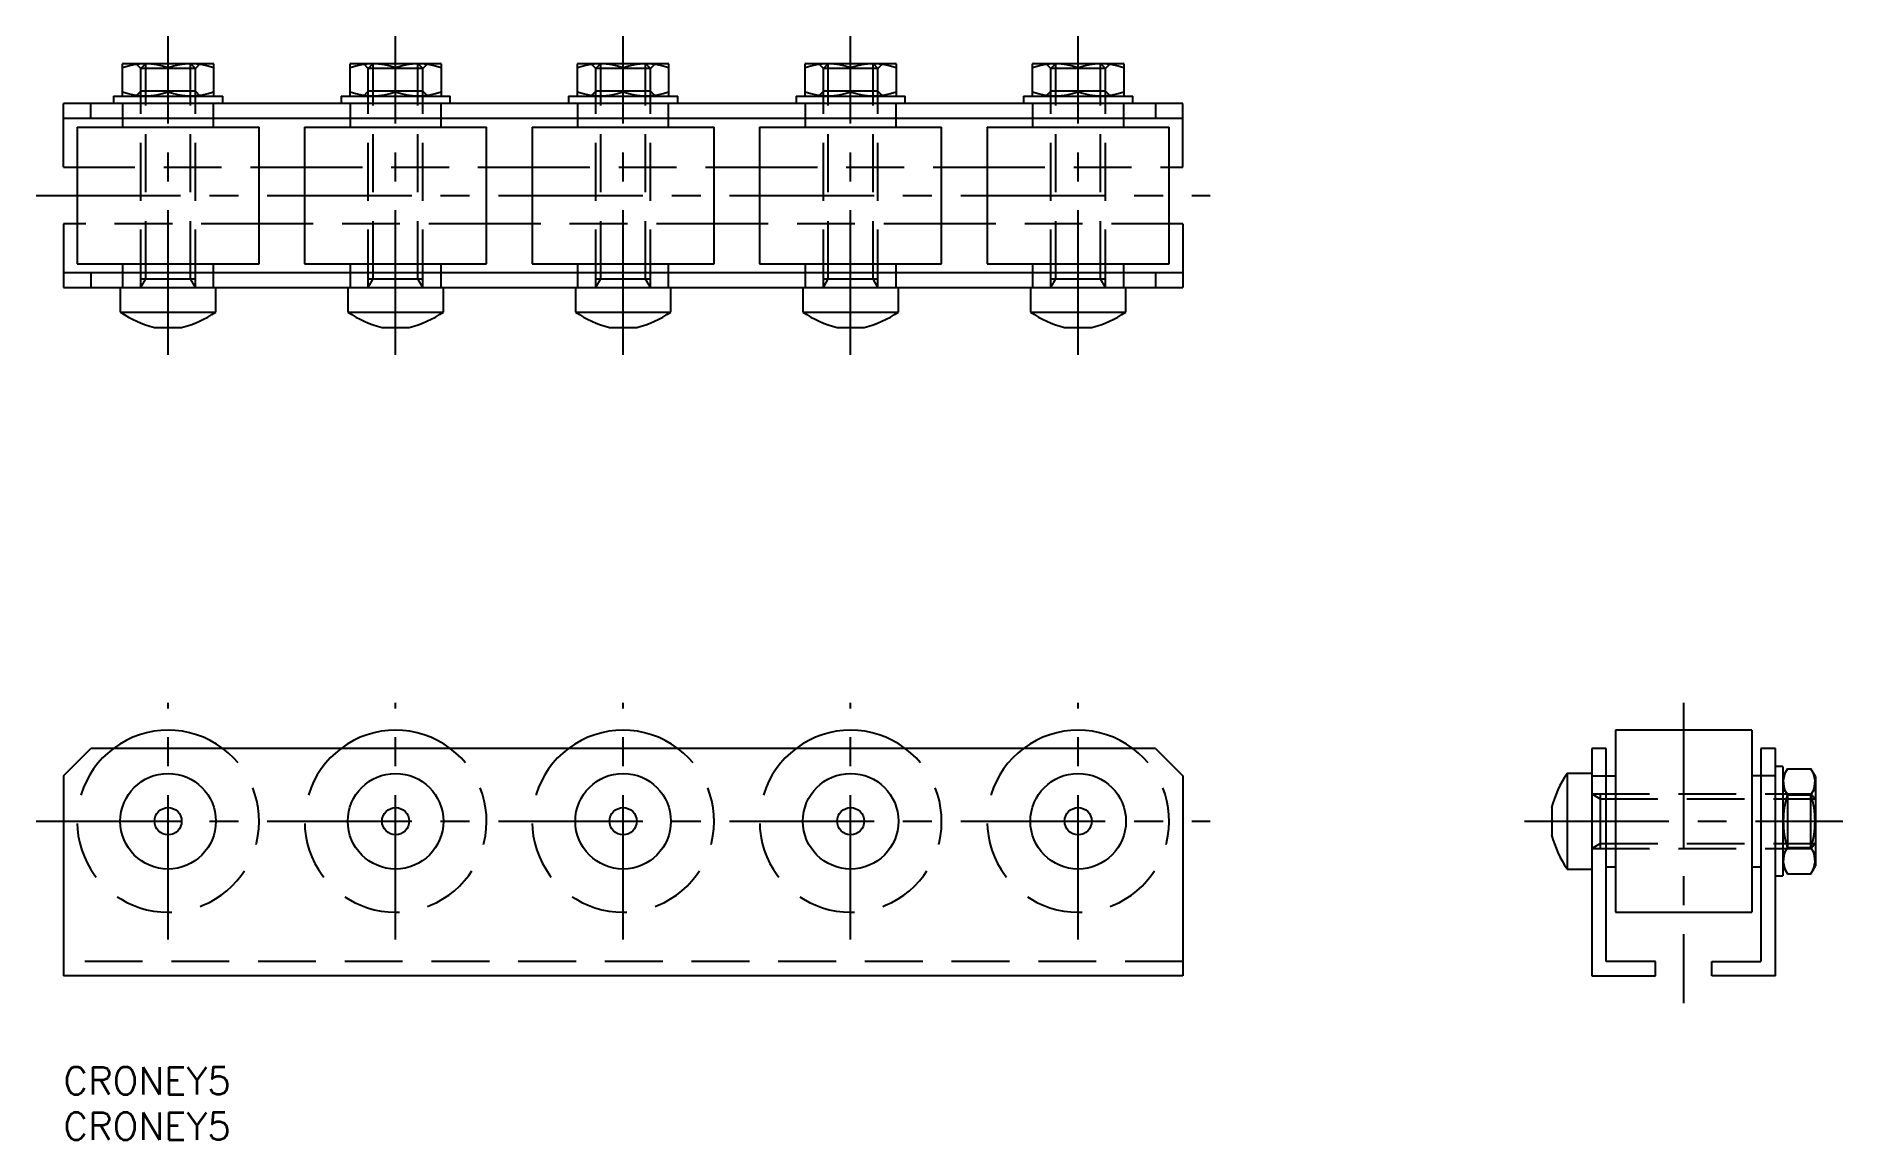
# Model space of a CAD drawing. Extents: x -3 to 196, y -8 to 113.
import ezdxf

# ---------------------------------------------------------------- set-up
doc = ezdxf.new("R2010")
doc.units = 0
doc.header["$LTSCALE"] = 0.5
doc.linetypes.add('CENTER', pattern=[50.8, 31.75, -6.35, 6.35, -6.35])
doc.linetypes.add('DASHED', pattern=[19.05, 12.7, -6.35])
for name, color, linetype in [('MSM_CENTER', 1, 'CENTER'), ('MSM_CONTINUOUS', 7, 'CONTINUOUS'), ('MSM_DASHED', 4, 'DASHED'), ('MSM_PART_NUMBER', 7, 'CONTINUOUS')]:
    doc.layers.add(name, color=color, linetype=linetype)
doc.styles.get("Standard").update_dxf_attribs({"font": 'txt.shx', "height": 3, "bigfont": 'bigfont.shx'})

# ---------------------------------------------------------------- blocks, each defined once
blk = doc.blocks.new('*U28')
at = {"layer": 'MSM_PART_NUMBER'}
blk.add_text('CRONEY5', height=3, dxfattribs=at).set_placement((0, -3))
blk = doc.blocks.new('*U29')
at = {"layer": 'MSM_PART_NUMBER'}
blk.add_text('CRONEY5', height=3, dxfattribs=at).set_placement((0, -8))

msp = doc.modelspace()

# ---------------------------------------------------------------- linework, layer by layer
at = {"layer": 'MSM_CENTER'}
for p, q in [((11.5, 78.24), (11.5, 113.24)), ((36.5, 78.24), (36.5, 113.24)), ((61.5, 78.24), (61.5, 113.24)), ((86.5, 78.24), (86.5, 113.24)), ((111.5, 78.24), (111.5, 113.24)), ((-3, 95.74), (126, 95.74)), ((11.5, 14), (11.5, 40)), ((36.5, 14), (36.5, 40)), ((61.5, 14), (61.5, 40)), ((86.5, 14), (86.5, 40)), ((111.5, 14), (111.5, 40)), ((178.03, 40), (178.03, 7)), ((-3, 27), (126, 27)), ((160.53, 27), (195.53, 27))]:
    msp.add_line(p, q, dxfattribs=at)
at = {"layer": 'MSM_CONTINUOUS'}
for p, q in [((6.6, 110.24), (6.5, 110.18)), ((6.5, 106.7), (6.5, 110.18)), ((6.6, 110.24), (16.4, 110.24)), ((11.5, 107.14), (11.5, 109.73)), ((16.5, 110.18), (16.4, 110.24)), ((16.5, 110.18), (16.5, 106.7)), ((31.6, 110.24), (31.5, 110.18)), ((31.5, 106.7), (31.5, 110.18)), ((31.6, 110.24), (41.4, 110.24)), ((36.5, 107.14), (36.5, 109.73)), ((41.5, 110.18), (41.4, 110.24)), ((41.5, 110.18), (41.5, 106.7)), ((56.6, 110.24), (56.5, 110.18)), ((56.5, 106.7), (56.5, 110.18)), ((56.6, 110.24), (66.4, 110.24)), ((61.5, 107.14), (61.5, 109.73)), ((66.5, 110.18), (66.4, 110.24)), ((66.5, 110.18), (66.5, 106.7)), ((81.6, 110.24), (81.5, 110.18)), ((81.5, 106.7), (81.5, 110.18)), ((81.6, 110.24), (91.4, 110.24)), ((86.5, 107.14), (86.5, 109.73)), ((91.5, 110.18), (91.4, 110.24)), ((91.5, 110.18), (91.5, 106.7)), ((106.6, 110.24), (106.5, 110.18)), ((106.5, 106.7), (106.5, 110.18)), ((106.6, 110.24), (116.4, 110.24)), ((111.5, 107.14), (111.5, 109.73)), ((116.5, 110.18), (116.4, 110.24)), ((116.5, 110.18), (116.5, 106.7)), ((0, 98.84), (0, 105.84)), ((123, 105.84), (0, 105.84)), ((3, 104.24), (3, 105.84)), ((5.5, 106.64), (5.5, 105.84)), ((5.5, 106.64), (17.5, 106.64)), ((6.5, 106.7), (6.6, 106.64)), ((16.4, 106.64), (16.5, 106.7)), ((17.5, 105.84), (17.5, 106.64)), ((30.5, 106.64), (30.5, 105.84)), ((30.5, 106.64), (42.5, 106.64)), ((31.5, 106.7), (31.6, 106.64)), ((41.4, 106.64), (41.5, 106.7)), ((42.5, 105.84), (42.5, 106.64)), ((55.5, 106.64), (55.5, 105.84)), ((55.5, 106.64), (67.5, 106.64)), ((56.5, 106.7), (56.6, 106.64)), ((66.4, 106.64), (66.5, 106.7)), ((67.5, 105.84), (67.5, 106.64)), ((80.5, 106.64), (80.5, 105.84)), ((80.5, 106.64), (92.5, 106.64)), ((81.5, 106.7), (81.6, 106.64)), ((91.4, 106.64), (91.5, 106.7)), ((92.5, 105.84), (92.5, 106.64)), ((105.5, 106.64), (105.5, 105.84)), ((105.5, 106.64), (117.5, 106.64)), ((106.5, 106.7), (106.6, 106.64)), ((116.4, 106.64), (116.5, 106.7)), ((117.5, 105.84), (117.5, 106.64)), ((120, 105.84), (120, 104.24)), ((123, 98.84), (123, 105.84)), ((0, 104.24), (123, 104.24)), ((1.5, 103.24), (1.5, 88.24)), ((1.5, 103.24), (21.5, 103.24)), ((6.5, 104.24), (6.5, 103.24)), ((16.5, 103.24), (16.5, 104.24)), ((21.5, 88.24), (21.5, 103.24)), ((26.5, 103.24), (26.5, 88.24)), ((26.5, 103.24), (46.5, 103.24)), ((31.5, 104.24), (31.5, 103.24)), ((41.5, 103.24), (41.5, 104.24)), ((46.5, 88.24), (46.5, 103.24)), ((51.5, 103.24), (51.5, 88.24)), ((51.5, 103.24), (71.5, 103.24)), ((56.5, 104.24), (56.5, 103.24)), ((66.5, 103.24), (66.5, 104.24)), ((71.5, 88.24), (71.5, 103.24)), ((76.5, 103.24), (76.5, 88.24)), ((76.5, 103.24), (96.5, 103.24)), ((81.5, 104.24), (81.5, 103.24)), ((91.5, 103.24), (91.5, 104.24)), ((96.5, 88.24), (96.5, 103.24)), ((101.5, 103.24), (101.5, 88.24)), ((101.5, 103.24), (121.5, 103.24)), ((106.5, 104.24), (106.5, 103.24)), ((116.5, 103.24), (116.5, 104.24)), ((121.5, 88.24), (121.5, 103.24)), ((0, 98.84), (1.5, 98.84)), ((21.5, 98.84), (26.5, 98.84)), ((46.5, 98.84), (51.5, 98.84)), ((71.5, 98.84), (76.5, 98.84)), ((96.5, 98.84), (101.5, 98.84)), ((121.5, 98.84), (123, 98.84)), ((0, 92.64), (0, 85.64)), ((1.5, 92.64), (0, 92.64)), ((26.5, 92.64), (21.5, 92.64)), ((51.5, 92.64), (46.5, 92.64)), ((76.5, 92.64), (71.5, 92.64)), ((101.5, 92.64), (96.5, 92.64)), ((123, 92.64), (121.5, 92.64)), ((123, 92.64), (123, 85.64)), ((1.5, 88.24), (21.5, 88.24)), ((6.5, 88.24), (6.5, 87.24)), ((16.5, 87.24), (16.5, 88.24)), ((26.5, 88.24), (46.5, 88.24)), ((31.5, 88.24), (31.5, 87.24)), ((41.5, 87.24), (41.5, 88.24)), ((51.5, 88.24), (71.5, 88.24)), ((56.5, 88.24), (56.5, 87.24)), ((66.5, 87.24), (66.5, 88.24)), ((76.5, 88.24), (96.5, 88.24)), ((81.5, 88.24), (81.5, 87.24)), ((91.5, 87.24), (91.5, 88.24)), ((101.5, 88.24), (121.5, 88.24)), ((106.5, 88.24), (106.5, 87.24)), ((116.5, 87.24), (116.5, 88.24)), ((123, 87.24), (0, 87.24)), ((0, 85.64), (123, 85.64)), ((3, 87.24), (3, 85.64)), ((6.25, 85.64), (6.25, 82.93)), ((16.75, 82.93), (16.75, 85.64)), ((31.25, 85.64), (31.25, 82.93)), ((41.75, 82.93), (41.75, 85.64)), ((56.25, 85.64), (56.25, 82.93)), ((66.75, 82.93), (66.75, 85.64)), ((81.25, 85.64), (81.25, 82.93)), ((91.75, 82.93), (91.75, 85.64)), ((106.25, 85.64), (106.25, 82.93)), ((116.75, 82.93), (116.75, 85.64)), ((120, 87.24), (120, 85.64)), ((6.25, 82.93), (16.75, 82.93)), ((31.25, 82.93), (41.75, 82.93)), ((56.25, 82.93), (66.75, 82.93)), ((81.25, 82.93), (91.75, 82.93)), ((106.25, 82.93), (116.75, 82.93)), ((10.01, 81.24), (12.99, 81.24)), ((35.01, 81.24), (37.99, 81.24)), ((60.01, 81.24), (62.99, 81.24)), ((85.01, 81.24), (87.99, 81.24)), ((110.01, 81.24), (112.99, 81.24)), ((170.53, 37), (170.53, 17)), ((185.53, 37), (170.53, 37)), ((185.53, 37), (185.53, 17)), ((0, 32), (3, 35)), ((120, 35), (3, 35)), ((120, 35), (123, 32)), ((169.53, 35), (167.93, 35)), ((167.93, 35), (167.93, 10)), ((169.53, 11.6), (169.53, 35)), ((186.53, 35), (186.53, 11.6)), ((188.13, 35), (186.53, 35)), ((188.13, 10), (188.13, 35)), ((0, 32), (0, 10)), ((123, 32), (123, 10)), ((165.22, 32.25), (165.22, 21.75)), ((167.93, 32.25), (165.22, 32.25)), ((167.93, 32), (170.53, 32)), ((188.13, 32), (185.53, 32)), ((188.93, 33), (188.13, 33)), ((188.93, 33), (188.93, 21)), ((189.43, 32.77), (188.93, 31.9)), ((189.43, 32.77), (192.02, 32.77)), ((192.53, 31.9), (192.02, 32.77)), ((192.53, 31.9), (192.53, 22.1)), ((189.43, 29.89), (192.02, 29.89)), ((163.53, 28.49), (163.53, 25.51)), ((189.43, 24.11), (192.02, 24.11)), ((169.53, 22), (170.53, 22)), ((185.53, 22), (186.53, 22)), ((188.93, 22.1), (189.43, 21.23)), ((192.02, 21.23), (192.53, 22.1)), ((165.22, 21.75), (167.93, 21.75)), ((188.13, 21), (188.93, 21)), ((189.43, 21.23), (192.02, 21.23)), ((170.53, 17), (185.53, 17)), ((123, 10), (0, 10)), ((167.93, 10), (174.93, 10)), ((174.93, 11.6), (169.53, 11.6)), ((174.93, 10), (174.93, 11.6)), ((181.13, 11.6), (186.53, 11.6)), ((181.13, 10), (181.13, 11.6)), ((188.13, 10), (181.13, 10))]:
    msp.add_line(p, q, dxfattribs=at)
for centre, radius in [((11.5, 27), 5.25), ((36.5, 27), 5.25), ((61.5, 27), 5.25), ((86.5, 27), 5.25), ((111.5, 27), 5.25), ((11.5, 27), 1.49), ((36.5, 27), 1.49), ((61.5, 27), 1.49), ((86.5, 27), 1.49), ((111.5, 27), 1.49)]:
    msp.add_circle(centre, radius, dxfattribs=at)
for centre, radius, start, end in [((9, 102.81), 7.37, 70.1592, 109.8408), ((14, 102.81), 7.37, 70.1592, 109.8408), ((34, 102.81), 7.37, 70.1592, 109.8408), ((39, 102.81), 7.37, 70.1592, 109.8408), ((59, 102.81), 7.37, 70.1592, 109.8408), ((64, 102.81), 7.37, 70.1592, 109.8408), ((84, 102.81), 7.37, 70.1592, 109.8408), ((89, 102.81), 7.37, 70.1592, 109.8408), ((109, 102.81), 7.37, 70.1592, 109.8408), ((114, 102.81), 7.37, 70.1592, 109.8408), ((9, 114.07), 7.37, 250.1592, 289.8408), ((14, 114.07), 7.37, 250.1592, 289.8408), ((34, 114.07), 7.37, 250.1592, 289.8408), ((39, 114.07), 7.37, 250.1592, 289.8408), ((59, 114.07), 7.37, 250.1592, 289.8408), ((64, 114.07), 7.37, 250.1592, 289.8408), ((84, 114.07), 7.37, 250.1592, 289.8408), ((89, 114.07), 7.37, 250.1592, 289.8408), ((109, 114.07), 7.37, 250.1592, 289.8408), ((114, 114.07), 7.37, 250.1592, 289.8408), ((13.04, 92.97), 12.12, 235.9445, 255.5214), ((9.96, 92.97), 12.12, 284.4786, 304.0555), ((38.04, 92.97), 12.12, 235.9445, 255.5214), ((34.96, 92.97), 12.12, 284.4786, 304.0555), ((63.04, 92.97), 12.12, 235.9445, 255.5214), ((59.96, 92.97), 12.12, 284.4786, 304.0555), ((88.04, 92.97), 12.12, 235.9445, 255.5214), ((84.96, 92.97), 12.12, 284.4786, 304.0555), ((113.04, 92.97), 12.12, 235.9445, 255.5214), ((109.96, 92.97), 12.12, 284.4786, 304.0555), ((11.5, 27), 10, 53.1301, 126.8699), ((36.5, 27), 10, 53.1301, 126.8699), ((61.5, 27), 10, 53.1301, 126.8699), ((86.5, 27), 10, 53.1301, 126.8699), ((111.5, 27), 10, 53.1301, 126.8699), ((175.26, 25.46), 12.12, 145.9445, 165.5214), ((191.54, 31.33), 2.56, 154.3574, 214.3573), ((189.91, 31.33), 2.56, 325.6427, 25.6426), ((198.59, 27), 9.61, 162.5124, 197.4876), ((182.86, 27), 9.61, 342.5124, 17.4876), ((175.26, 28.54), 12.12, 194.4786, 214.0555), ((191.54, 22.67), 2.56, 145.6427, 205.6426), ((189.91, 22.67), 2.56, 334.3574, 34.3573)]:
    msp.add_arc(centre, radius, start, end, dxfattribs=at)
at = {"layer": 'MSM_DASHED'}
for p, q in [((7.96, 110.24), (8.5, 109.7)), ((9.04, 110.24), (8.5, 109.7)), ((14.5, 109.7), (8.5, 109.7)), ((8.5, 85.64), (8.5, 109.7)), ((9.04, 86.58), (9.04, 110.24)), ((13.96, 110.24), (14.5, 109.7)), ((13.96, 86.58), (13.96, 110.24)), ((15.04, 110.24), (14.5, 109.7)), ((14.5, 85.64), (14.5, 109.7)), ((32.96, 110.24), (33.5, 109.7)), ((34.04, 110.24), (33.5, 109.7)), ((39.5, 109.7), (33.5, 109.7)), ((33.5, 85.64), (33.5, 109.7)), ((34.04, 86.58), (34.04, 110.24)), ((38.96, 110.24), (39.5, 109.7)), ((38.96, 86.58), (38.96, 110.24)), ((40.04, 110.24), (39.5, 109.7)), ((39.5, 85.64), (39.5, 109.7)), ((57.96, 110.24), (58.5, 109.7)), ((59.04, 110.24), (58.5, 109.7)), ((64.5, 109.7), (58.5, 109.7)), ((58.5, 85.64), (58.5, 109.7)), ((59.04, 86.58), (59.04, 110.24)), ((63.96, 110.24), (64.5, 109.7)), ((63.96, 86.58), (63.96, 110.24)), ((65.04, 110.24), (64.5, 109.7)), ((64.5, 85.64), (64.5, 109.7)), ((82.96, 110.24), (83.5, 109.7)), ((84.04, 110.24), (83.5, 109.7)), ((89.5, 109.7), (83.5, 109.7)), ((83.5, 85.64), (83.5, 109.7)), ((84.04, 86.58), (84.04, 110.24)), ((88.96, 110.24), (89.5, 109.7)), ((88.96, 86.58), (88.96, 110.24)), ((90.04, 110.24), (89.5, 109.7)), ((89.5, 85.64), (89.5, 109.7)), ((107.96, 110.24), (108.5, 109.7)), ((109.04, 110.24), (108.5, 109.7)), ((114.5, 109.7), (108.5, 109.7)), ((108.5, 85.64), (108.5, 109.7)), ((109.04, 86.58), (109.04, 110.24)), ((113.96, 110.24), (114.5, 109.7)), ((113.96, 86.58), (113.96, 110.24)), ((115.04, 110.24), (114.5, 109.7)), ((114.5, 85.64), (114.5, 109.7)), ((6.5, 105.84), (6.5, 104.24)), ((7.96, 106.64), (8.5, 107.18)), ((14.5, 107.18), (8.5, 107.18)), ((15.04, 106.64), (14.5, 107.18)), ((16.5, 104.24), (16.5, 105.84)), ((31.5, 105.84), (31.5, 104.24)), ((32.96, 106.64), (33.5, 107.18)), ((39.5, 107.18), (33.5, 107.18)), ((40.04, 106.64), (39.5, 107.18)), ((41.5, 104.24), (41.5, 105.84)), ((56.5, 105.84), (56.5, 104.24)), ((57.96, 106.64), (58.5, 107.18)), ((64.5, 107.18), (58.5, 107.18)), ((65.04, 106.64), (64.5, 107.18)), ((66.5, 104.24), (66.5, 105.84)), ((81.5, 105.84), (81.5, 104.24)), ((82.96, 106.64), (83.5, 107.18)), ((89.5, 107.18), (83.5, 107.18)), ((90.04, 106.64), (89.5, 107.18)), ((91.5, 104.24), (91.5, 105.84)), ((106.5, 105.84), (106.5, 104.24)), ((107.96, 106.64), (108.5, 107.18)), ((114.5, 107.18), (108.5, 107.18)), ((115.04, 106.64), (114.5, 107.18)), ((116.5, 104.24), (116.5, 105.84)), ((1.5, 98.84), (21.5, 98.84)), ((26.5, 98.84), (46.5, 98.84)), ((51.5, 98.84), (71.5, 98.84)), ((76.5, 98.84), (96.5, 98.84)), ((101.5, 98.84), (121.5, 98.84)), ((21.5, 92.64), (1.5, 92.64)), ((46.5, 92.64), (26.5, 92.64)), ((71.5, 92.64), (51.5, 92.64)), ((96.5, 92.64), (76.5, 92.64)), ((121.5, 92.64), (101.5, 92.64)), ((6.5, 87.24), (6.5, 85.64)), ((8.5, 86.58), (14.5, 86.58)), ((8.5, 85.64), (9.04, 86.58)), ((14.5, 85.64), (13.96, 86.58)), ((16.5, 85.64), (16.5, 87.24)), ((31.5, 87.24), (31.5, 85.64)), ((33.5, 86.58), (39.5, 86.58)), ((33.5, 85.64), (34.04, 86.58)), ((39.5, 85.64), (38.96, 86.58)), ((41.5, 85.64), (41.5, 87.24)), ((56.5, 87.24), (56.5, 85.64)), ((58.5, 86.58), (64.5, 86.58)), ((58.5, 85.64), (59.04, 86.58)), ((64.5, 85.64), (63.96, 86.58)), ((66.5, 85.64), (66.5, 87.24)), ((81.5, 87.24), (81.5, 85.64)), ((83.5, 86.58), (89.5, 86.58)), ((83.5, 85.64), (84.04, 86.58)), ((89.5, 85.64), (88.96, 86.58)), ((91.5, 85.64), (91.5, 87.24)), ((106.5, 87.24), (106.5, 85.64)), ((108.5, 86.58), (114.5, 86.58)), ((108.5, 85.64), (109.04, 86.58)), ((114.5, 85.64), (113.96, 86.58)), ((116.5, 85.64), (116.5, 87.24)), ((167.93, 30), (191.99, 30)), ((167.93, 30), (168.86, 29.46)), ((168.86, 30), (168.86, 24)), ((188.93, 30.54), (189.47, 30)), ((189.47, 24), (189.47, 30)), ((192.53, 30.54), (191.99, 30)), ((191.99, 24), (191.99, 30)), ((192.53, 29.46), (191.99, 30)), ((168.86, 29.46), (192.53, 29.46)), ((167.93, 24), (168.86, 24.54)), ((167.93, 24), (191.99, 24)), ((168.86, 24.54), (192.53, 24.54)), ((188.93, 23.46), (189.47, 24)), ((192.53, 24.54), (191.99, 24)), ((192.53, 23.46), (191.99, 24)), ((123, 11.6), (0, 11.6))]:
    msp.add_line(p, q, dxfattribs=at)
for centre in [(11.5, 27), (36.5, 27), (61.5, 27), (86.5, 27), (111.5, 27)]:
    msp.add_arc(centre, 10, 126.8699, 53.1301, dxfattribs=at)

# ---------------------------------------------------------------- block references
at = {"layer": 'MSM_CONTINUOUS'}
for name in ['*U28', '*U29']:
    msp.add_blockref(name, (0, 0), dxfattribs=at)

doc.saveas('drawing.dxf')
